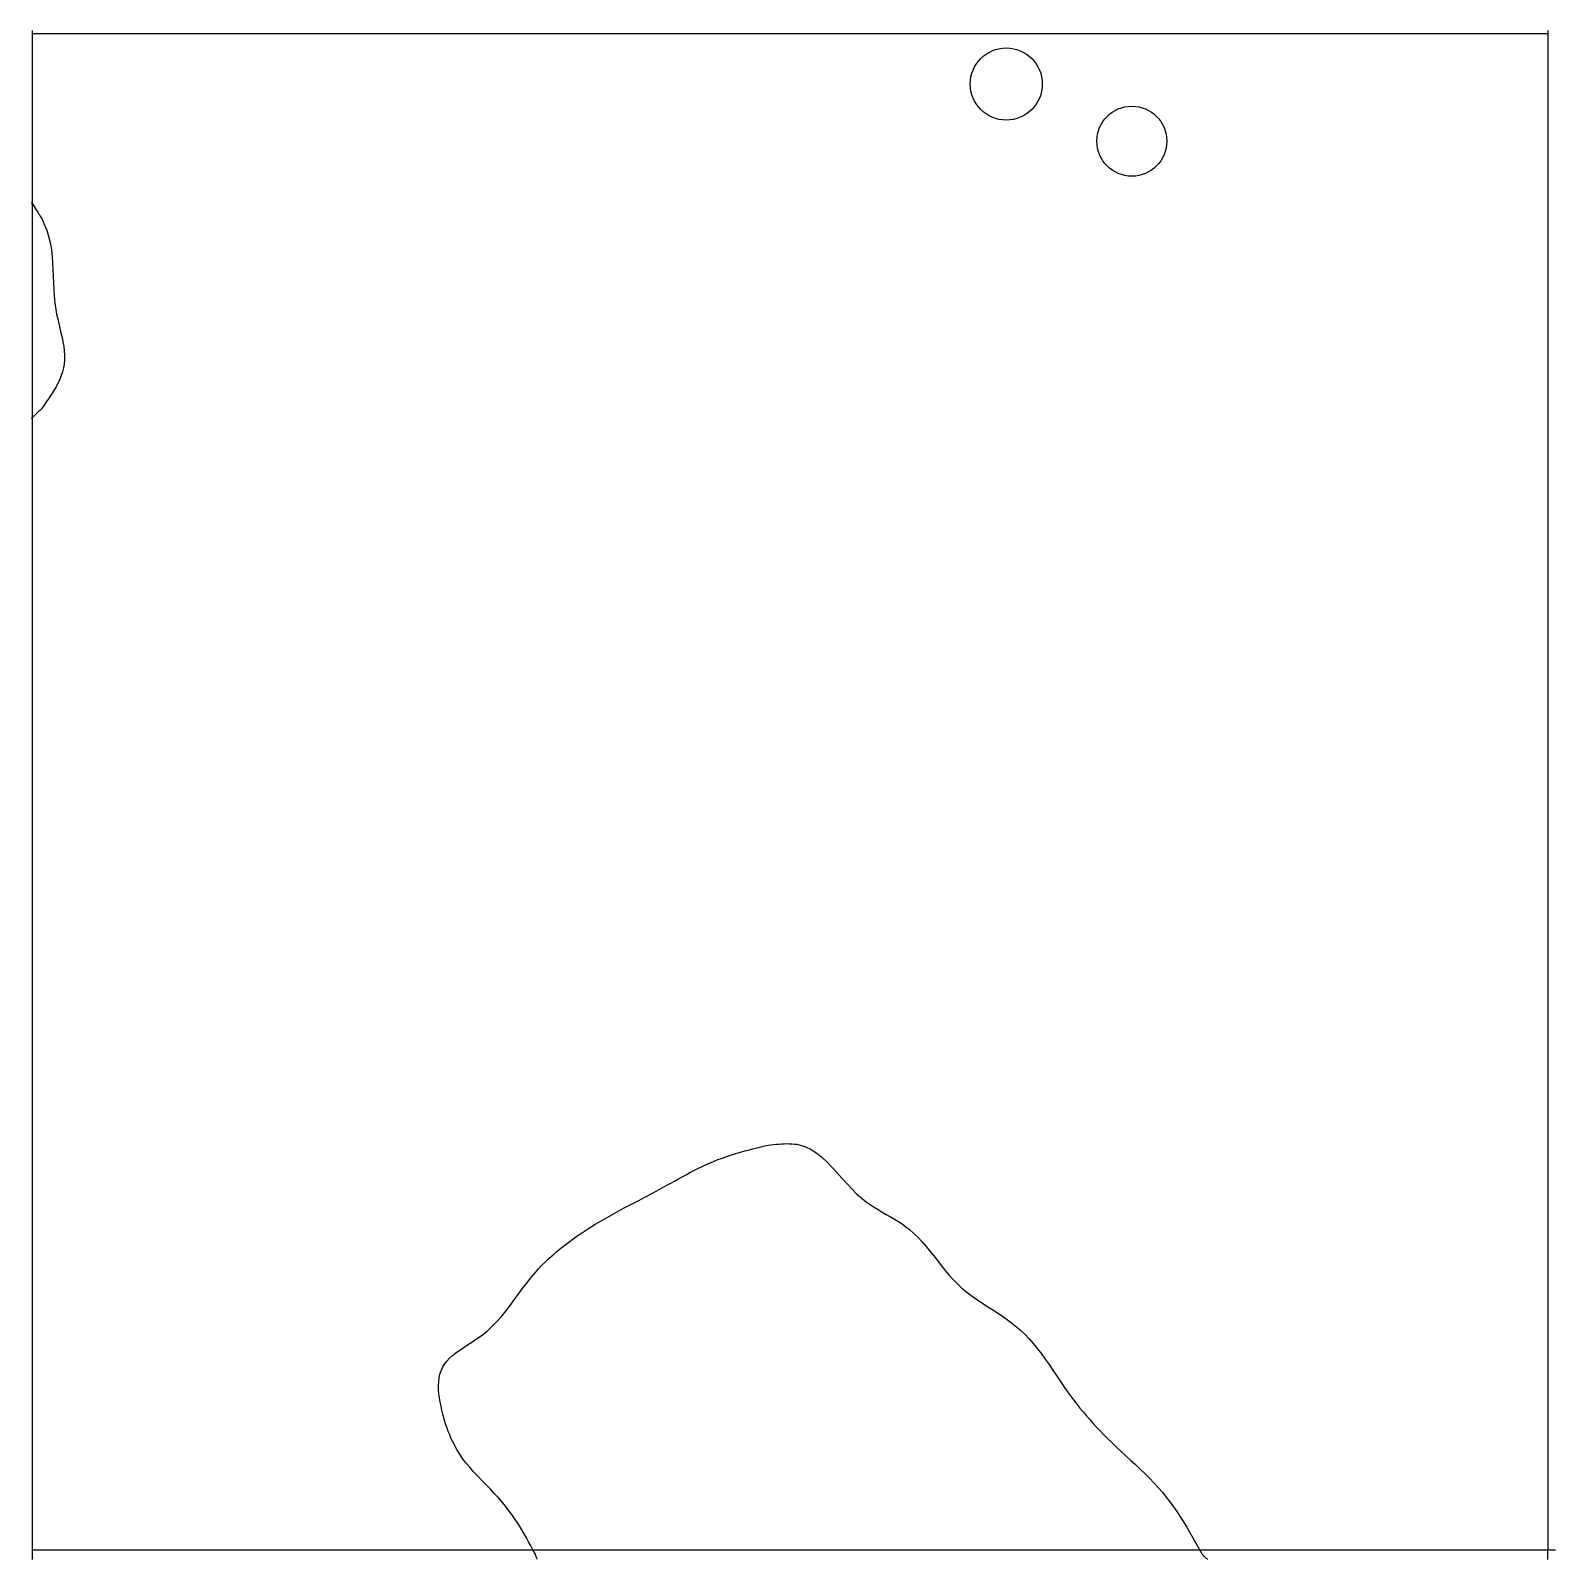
# Model space of a CAD drawing. Extents: x 10.039 to 11.028, y 8.524 to 9.516.
import ezdxf

# ---------------------------------------------------------------- set-up
doc = ezdxf.new("R2010")
doc.units = 0
for name, color, linetype in [('LAYER1', 7, 'CONTINUOUS'), ('LAYER10', 1, 'CONTINUOUS'), ('LAYER12', 5, 'CONTINUOUS')]:
    doc.layers.add(name, color=color, linetype=linetype)

msp = doc.modelspace()

# ---------------------------------------------------------------- linework, layer by layer
at = {"layer": 'LAYER1', "color": 7, "linetype": 'CONTINUOUS'}
for centre, radius in [((10.672, 9.4814), 0.0234), ((10.7535, 9.4443), 0.0227)]:
    msp.add_circle(centre, radius, dxfattribs=at)
at = {"layer": 'LAYER10', "color": 1, "linetype": 'CONTINUOUS'}
for points in [[(10.0398, 9.4042), (10.0398, 9.4042), (10.0398, 9.4042), (10.0398, 9.4042), (10.0398, 9.4042), (10.0398, 9.4042), (10.0398, 9.4042), (10.0398, 9.4042), (10.0398, 9.4042), (10.0398, 9.4042), (10.0398, 9.4042), (10.0398, 9.4042), (10.0398, 9.4042), (10.0398, 9.4045), (10.0398, 9.4048), (10.0398, 9.4049), (10.0398, 9.405), (10.0398, 9.4051), (10.0398, 9.405), (10.0398, 9.405), (10.0398, 9.4049), (10.0398, 9.4047), (10.0398, 9.4046), (10.0398, 9.4044), (10.0398, 9.4042)], [(10.0398, 9.4042), (10.0398, 9.4042), (10.0398, 9.4042), (10.0398, 9.4042), (10.0398, 9.4042), (10.0398, 9.4042), (10.0398, 9.4042), (10.0398, 9.4042), (10.0398, 9.4042), (10.0398, 9.4042), (10.0398, 9.4042), (10.0398, 9.4042), (10.0398, 9.4042), (10.0398, 9.4042), (10.0398, 9.4042), (10.0398, 9.4042), (10.0398, 9.4042), (10.0398, 9.4042), (10.0398, 9.4042), (10.0398, 9.4042), (10.0398, 9.4042), (10.0398, 9.4042), (10.0398, 9.4042), (10.0398, 9.4042), (10.0398, 9.4042)], [(10.0398, 9.4042), (10.0398, 9.4042), (10.0398, 9.4042), (10.0398, 9.4042), (10.0398, 9.4042), (10.0398, 9.4042), (10.0398, 9.4042), (10.0398, 9.4042), (10.0398, 9.4042), (10.0398, 9.4042), (10.0398, 9.4042), (10.0398, 9.4042), (10.0398, 9.4042), (10.0398, 9.4039), (10.0398, 9.4036), (10.0398, 9.4035), (10.0398, 9.4034), (10.0398, 9.4033), (10.0398, 9.4033), (10.0398, 9.4034), (10.0398, 9.4035), (10.0398, 9.4037), (10.0398, 9.4038), (10.0398, 9.404), (10.0398, 9.4042)], [(10.0398, 9.4042), (10.0398, 9.4042), (10.0398, 9.4042), (10.0398, 9.4042), (10.0398, 9.4042), (10.0398, 9.4042), (10.0398, 9.4042), (10.0398, 9.4042), (10.0398, 9.4042), (10.0398, 9.4042), (10.0398, 9.4042), (10.0398, 9.4042), (10.0398, 9.4042), (10.0398, 9.4042), (10.0398, 9.4042), (10.0398, 9.4042), (10.0398, 9.4042), (10.0398, 9.4042), (10.0398, 9.4042), (10.0398, 9.4042), (10.0398, 9.4042), (10.0398, 9.4042), (10.0398, 9.4042), (10.0398, 9.4042), (10.0398, 9.4042)], [(10.0398, 9.4042), (10.0405, 9.4031), (10.0412, 9.402), (10.0418, 9.4009), (10.0425, 9.3998), (10.0431, 9.3988), (10.0437, 9.3979), (10.0442, 9.397), (10.0447, 9.3963), (10.0451, 9.3956), (10.0455, 9.395), (10.0458, 9.3946), (10.0459, 9.3943), (10.046, 9.3942), (10.046, 9.3941), (10.046, 9.3941), (10.0461, 9.3941), (10.0461, 9.3941), (10.0461, 9.3941), (10.0461, 9.3941), (10.046, 9.3941), (10.046, 9.3942), (10.046, 9.3942), (10.046, 9.3942), (10.0459, 9.3943)], [(10.0459, 9.3943), (10.0463, 9.3936), (10.0466, 9.3929), (10.0469, 9.3922), (10.0472, 9.3915), (10.0475, 9.3907), (10.0478, 9.39), (10.0481, 9.3893), (10.0484, 9.3886), (10.0487, 9.3879), (10.049, 9.3872), (10.0493, 9.3865), (10.0495, 9.3858), (10.0507, 9.3818), (10.0517, 9.3777), (10.0523, 9.3736), (10.0528, 9.3694), (10.0531, 9.3652), (10.0533, 9.361), (10.0535, 9.3567), (10.0536, 9.3524), (10.0538, 9.3481), (10.0541, 9.3438), (10.0545, 9.3394), (10.0552, 9.3351), (10.0557, 9.3321), (10.0564, 9.3291), (10.0571, 9.326), (10.0578, 9.323), (10.0585, 9.32), (10.0592, 9.317), (10.0598, 9.3141), (10.0603, 9.3111), (10.0607, 9.3082), (10.0609, 9.3054), (10.0609, 9.3025), (10.0606, 9.2997), (10.0602, 9.2972), (10.0595, 9.2947), (10.0587, 9.2922), (10.0577, 9.2897), (10.0565, 9.2873), (10.0553, 9.2849), (10.0539, 9.2825), (10.0524, 9.2801), (10.0508, 9.2777), (10.0492, 9.2754), (10.0476, 9.273), (10.0459, 9.2707)], [(10.0459, 9.2707), (10.0453, 9.27), (10.0446, 9.2694), (10.0439, 9.2688), (10.0433, 9.2682), (10.0427, 9.2676), (10.0421, 9.267), (10.0416, 9.2665), (10.0411, 9.2661), (10.0406, 9.2657), (10.0403, 9.2653), (10.04, 9.265), (10.0398, 9.2648), (10.0397, 9.2648), (10.0396, 9.2647), (10.0396, 9.2647), (10.0396, 9.2646), (10.0395, 9.2646), (10.0396, 9.2646), (10.0396, 9.2647), (10.0396, 9.2647), (10.0396, 9.2647), (10.0397, 9.2647), (10.0397, 9.2648), (10.0398, 9.2648)], [(10.0398, 9.2648), (10.0398, 9.2648), (10.0398, 9.2648), (10.0398, 9.2648), (10.0398, 9.2648), (10.0398, 9.2648), (10.0398, 9.2648), (10.0398, 9.2648), (10.0398, 9.2648), (10.0398, 9.2648), (10.0398, 9.2648), (10.0398, 9.2648), (10.0398, 9.2648), (10.0398, 9.2648), (10.0398, 9.2648), (10.0398, 9.2648), (10.0398, 9.2648), (10.0398, 9.2648), (10.0398, 9.2648), (10.0398, 9.2648), (10.0398, 9.2648), (10.0398, 9.2648), (10.0398, 9.2648), (10.0398, 9.2648), (10.0398, 9.2648)], [(10.0398, 9.2648), (10.0398, 9.2648), (10.0398, 9.2648), (10.0398, 9.2648), (10.0398, 9.2648), (10.0398, 9.2648), (10.0398, 9.2648), (10.0398, 9.2648), (10.0398, 9.2648), (10.0398, 9.2648), (10.0398, 9.2648), (10.0398, 9.2648), (10.0398, 9.2648), (10.0398, 9.2648), (10.0398, 9.2648), (10.0398, 9.2648), (10.0398, 9.2648), (10.0398, 9.2648), (10.0398, 9.2648), (10.0398, 9.2648), (10.0398, 9.2648), (10.0398, 9.2648), (10.0398, 9.2648), (10.0398, 9.2648), (10.0398, 9.2648)], [(10.3662, 8.5275), (10.3648, 8.5301), (10.3634, 8.5327), (10.362, 8.5353), (10.3606, 8.5379), (10.3591, 8.5405), (10.3576, 8.543), (10.3561, 8.5456), (10.3545, 8.5481), (10.3529, 8.5505), (10.3512, 8.553), (10.3495, 8.5553), (10.3477, 8.5577), (10.3452, 8.5607), (10.3426, 8.5636), (10.3399, 8.5665), (10.3372, 8.5694), (10.3344, 8.5722), (10.3317, 8.5751), (10.329, 8.5779), (10.3263, 8.5808), (10.3238, 8.5837), (10.3213, 8.5866), (10.319, 8.5897), (10.3169, 8.5928), (10.3157, 8.5947), (10.3146, 8.5967), (10.3136, 8.5986), (10.3126, 8.6006), (10.3116, 8.6027), (10.3108, 8.6047), (10.3099, 8.6069), (10.3092, 8.609), (10.3084, 8.6112), (10.3077, 8.6135), (10.3071, 8.6157), (10.3064, 8.6181), (10.3058, 8.6207), (10.3052, 8.6234), (10.3046, 8.6261), (10.3042, 8.6288), (10.3038, 8.6314), (10.3036, 8.6341), (10.3036, 8.6367), (10.3037, 8.6392), (10.304, 8.6417), (10.3045, 8.6441), (10.3052, 8.6464), (10.3061, 8.6485), (10.3074, 8.6506), (10.3089, 8.6526), (10.3107, 8.6545), (10.3126, 8.6562), (10.3147, 8.6579), (10.317, 8.6595), (10.3193, 8.6611), (10.3217, 8.6627), (10.3241, 8.6642), (10.3265, 8.6658), (10.3289, 8.6674), (10.3312, 8.669), (10.3348, 8.6719), (10.3382, 8.675), (10.3414, 8.6783), (10.3444, 8.6816), (10.3472, 8.6851), (10.35, 8.6887), (10.3527, 8.6923), (10.3553, 8.6959), (10.3579, 8.6995), (10.3606, 8.703), (10.3634, 8.7066), (10.3662, 8.71), (10.3684, 8.7124), (10.3707, 8.7148), (10.373, 8.7171), (10.3754, 8.7194), (10.3779, 8.7216), (10.3804, 8.7238), (10.383, 8.7259), (10.3856, 8.7279), (10.3882, 8.7299), (10.3909, 8.7319), (10.3936, 8.7338), (10.3964, 8.7357), (10.4008, 8.7386), (10.4053, 8.7414), (10.4099, 8.7441), (10.4145, 8.7467), (10.4191, 8.7493), (10.4237, 8.7518), (10.4284, 8.7543), (10.4331, 8.7567), (10.4378, 8.7592), (10.4424, 8.7617), (10.4471, 8.7642), (10.4518, 8.7667), (10.4543, 8.7681), (10.4568, 8.7694), (10.4593, 8.7708), (10.4617, 8.7722), (10.4642, 8.7735), (10.4667, 8.7749), (10.4693, 8.7762), (10.4718, 8.7775), (10.4743, 8.7787), (10.4769, 8.78), (10.4794, 8.7811), (10.482, 8.7822), (10.4849, 8.7834), (10.4878, 8.7844), (10.4907, 8.7854), (10.4936, 8.7864), (10.4965, 8.7873), (10.4995, 8.7881), (10.5024, 8.789), (10.5054, 8.7898), (10.5084, 8.7905), (10.5114, 8.7913), (10.5144, 8.792), (10.5174, 8.7928)], [(10.5174, 8.7928), (10.5192, 8.793), (10.5209, 8.7932), (10.5227, 8.7933), (10.5244, 8.7935), (10.5262, 8.7936), (10.5279, 8.7937), (10.5296, 8.7938), (10.5313, 8.7937), (10.5329, 8.7937), (10.5345, 8.7935), (10.5361, 8.7933), (10.5377, 8.793), (10.5417, 8.7917), (10.5454, 8.7899), (10.549, 8.7876), (10.5524, 8.7849), (10.5557, 8.7818), (10.5589, 8.7785), (10.5621, 8.775), (10.5653, 8.7714), (10.5685, 8.7679), (10.5717, 8.7644), (10.5751, 8.761), (10.5786, 8.758), (10.5811, 8.756), (10.5836, 8.7542), (10.5862, 8.7525), (10.5889, 8.7509), (10.5915, 8.7493), (10.5941, 8.7478), (10.5968, 8.7463), (10.5994, 8.7448), (10.602, 8.7432), (10.6045, 8.7416), (10.6069, 8.7398), (10.6093, 8.738), (10.6121, 8.7355), (10.6149, 8.7328), (10.6175, 8.73), (10.62, 8.727), (10.6224, 8.724), (10.6249, 8.7209), (10.6273, 8.7178), (10.6297, 8.7146), (10.6322, 8.7116), (10.6347, 8.7086), (10.6373, 8.7057), (10.6401, 8.7029), (10.6432, 8.7), (10.6465, 8.6974), (10.6499, 8.6948), (10.6533, 8.6924), (10.6569, 8.69), (10.6604, 8.6877), (10.664, 8.6854), (10.6676, 8.683), (10.6711, 8.6806), (10.6745, 8.6782), (10.6778, 8.6756), (10.681, 8.6729), (10.684, 8.67), (10.6869, 8.667), (10.6896, 8.6639), (10.6923, 8.6606), (10.6948, 8.6573), (10.6973, 8.6538), (10.6998, 8.6503), (10.7022, 8.6468), (10.7046, 8.6433), (10.7069, 8.6397), (10.7094, 8.6362), (10.7118, 8.6327), (10.7138, 8.63), (10.7157, 8.6274), (10.7178, 8.6247), (10.7198, 8.6221), (10.7219, 8.6196), (10.724, 8.6171), (10.7262, 8.6146), (10.7284, 8.6121), (10.7306, 8.6097), (10.7329, 8.6073), (10.7352, 8.6049), (10.7375, 8.6026), (10.7405, 8.5997), (10.7436, 8.5968), (10.7466, 8.5939), (10.7497, 8.5911), (10.7528, 8.5882), (10.7559, 8.5854), (10.759, 8.5825), (10.762, 8.5796), (10.7649, 8.5767), (10.7678, 8.5737), (10.7706, 8.5706), (10.7734, 8.5675), (10.7758, 8.5644), (10.7782, 8.5613), (10.7805, 8.5581), (10.7828, 8.5549), (10.7849, 8.5515), (10.787, 8.5482), (10.7891, 8.5448), (10.7911, 8.5414), (10.7931, 8.5379), (10.7951, 8.5344), (10.797, 8.531), (10.7989, 8.5275)], [(10.0388, 8.5239), (10.0388, 8.5239), (10.0388, 8.5239), (10.0388, 8.5239), (10.0388, 8.5239), (10.0388, 8.5239), (10.0388, 8.5239), (10.0388, 8.5239), (10.0388, 8.5239), (10.0388, 8.5239), (10.0388, 8.5239), (10.0388, 8.5239), (10.0388, 8.5239), (10.0388, 8.5239), (10.0388, 8.5239), (10.0388, 8.5239), (10.0388, 8.5239), (10.0388, 8.5239), (10.0388, 8.5239), (10.0388, 8.5239), (10.0388, 8.5239), (10.0388, 8.5239), (10.0388, 8.5239), (10.0388, 8.5239), (10.0388, 8.5239)], [(10.3677, 8.5239), (10.3675, 8.5243), (10.3674, 8.5246), (10.3672, 8.525), (10.3671, 8.5253), (10.367, 8.5257), (10.3668, 8.526), (10.3667, 8.5263), (10.3666, 8.5266), (10.3665, 8.5268), (10.3664, 8.5271), (10.3663, 8.5273), (10.3662, 8.5275), (10.3661, 8.5276), (10.3661, 8.5277), (10.366, 8.5278), (10.366, 8.5279), (10.366, 8.5279), (10.366, 8.5279), (10.366, 8.5278), (10.3661, 8.5278), (10.3661, 8.5277), (10.3661, 8.5276), (10.3662, 8.5276), (10.3662, 8.5275)], [(10.3662, 8.5275), (10.3662, 8.5275), (10.3662, 8.5275), (10.3662, 8.5275), (10.3662, 8.5275), (10.3662, 8.5275), (10.3662, 8.5275), (10.3662, 8.5275), (10.3662, 8.5275), (10.3662, 8.5275), (10.3662, 8.5275), (10.3662, 8.5275), (10.3662, 8.5275), (10.3662, 8.5275), (10.3662, 8.5275), (10.3662, 8.5275), (10.3662, 8.5275), (10.3662, 8.5275), (10.3662, 8.5275), (10.3662, 8.5275), (10.3662, 8.5275), (10.3662, 8.5275), (10.3662, 8.5275), (10.3662, 8.5275), (10.3662, 8.5275)], [(10.3662, 8.5275), (10.3662, 8.5275), (10.3662, 8.5275), (10.3662, 8.5275), (10.3662, 8.5275), (10.3662, 8.5275), (10.3662, 8.5275), (10.3662, 8.5275), (10.3662, 8.5275), (10.3662, 8.5275), (10.3662, 8.5275), (10.3662, 8.5275), (10.3662, 8.5275), (10.3662, 8.5275), (10.3662, 8.5275), (10.3662, 8.5275), (10.3662, 8.5275), (10.3662, 8.5275), (10.3662, 8.5275), (10.3662, 8.5275), (10.3662, 8.5275), (10.3662, 8.5275), (10.3662, 8.5275), (10.3662, 8.5275), (10.3662, 8.5275)], [(10.7989, 8.5275), (10.7989, 8.5275), (10.7989, 8.5275), (10.7989, 8.5275), (10.7989, 8.5275), (10.7989, 8.5275), (10.7989, 8.5275), (10.7989, 8.5275), (10.7989, 8.5275), (10.7989, 8.5275), (10.7989, 8.5275), (10.7989, 8.5275), (10.7989, 8.5275), (10.7989, 8.5275), (10.7989, 8.5275), (10.7989, 8.5275), (10.7989, 8.5275), (10.7989, 8.5275), (10.7989, 8.5275), (10.7989, 8.5275), (10.7989, 8.5275), (10.7989, 8.5275), (10.7989, 8.5275), (10.7989, 8.5275), (10.7989, 8.5275)], [(10.7989, 8.5275), (10.799, 8.5274), (10.799, 8.5274), (10.799, 8.5274), (10.799, 8.5274), (10.799, 8.5274), (10.7991, 8.5273), (10.7991, 8.5273), (10.7991, 8.5273), (10.7991, 8.5273), (10.7991, 8.5273), (10.7991, 8.5272), (10.7992, 8.5272), (10.7994, 8.5269), (10.7997, 8.5266), (10.8, 8.5263), (10.8003, 8.526), (10.8006, 8.5258), (10.8008, 8.5255), (10.8011, 8.5252), (10.8014, 8.525), (10.8018, 8.5247), (10.8021, 8.5244), (10.8024, 8.5242), (10.8027, 8.5239)]]:
    msp.add_lwpolyline(points, dxfattribs=at)
at = {"layer": 'LAYER12', "color": 5, "linetype": 'CONTINUOUS'}
for points in [[(10.0398, 9.5161), (10.0398, 9.5146)], [(11.0235, 9.5161), (11.0235, 9.509)], [(10.0398, 9.5146), (10.0398, 9.5097)], [(10.0459, 9.5139), (10.0398, 9.5139)], [(10.0398, 9.5097), (10.0398, 9.509)], [(10.0398, 9.509), (10.0398, 8.5354)], [(11.0213, 9.5139), (10.0459, 9.5139)], [(11.0235, 9.5139), (11.0213, 9.5139)], [(11.0213, 9.5139), (11.0213, 9.5139)], [(11.0235, 9.509), (11.0235, 8.5302)], [(10.0398, 8.5354), (10.0398, 8.5281)], [(10.0398, 8.5302), (10.0459, 8.5302)], [(10.0398, 8.5281), (10.0398, 8.5275)], [(10.0398, 8.5275), (10.0398, 8.5239)], [(10.0459, 8.5302), (10.0467, 8.5302)], [(10.0467, 8.5302), (11.0213, 8.5302)], [(11.0213, 8.5302), (11.0235, 8.5302)], [(11.0235, 8.5302), (11.0284, 8.5302)], [(11.0235, 8.5239), (11.0235, 8.5302)]]:
    msp.add_lwpolyline(points, dxfattribs=at)

doc.saveas('drawing.dxf')
